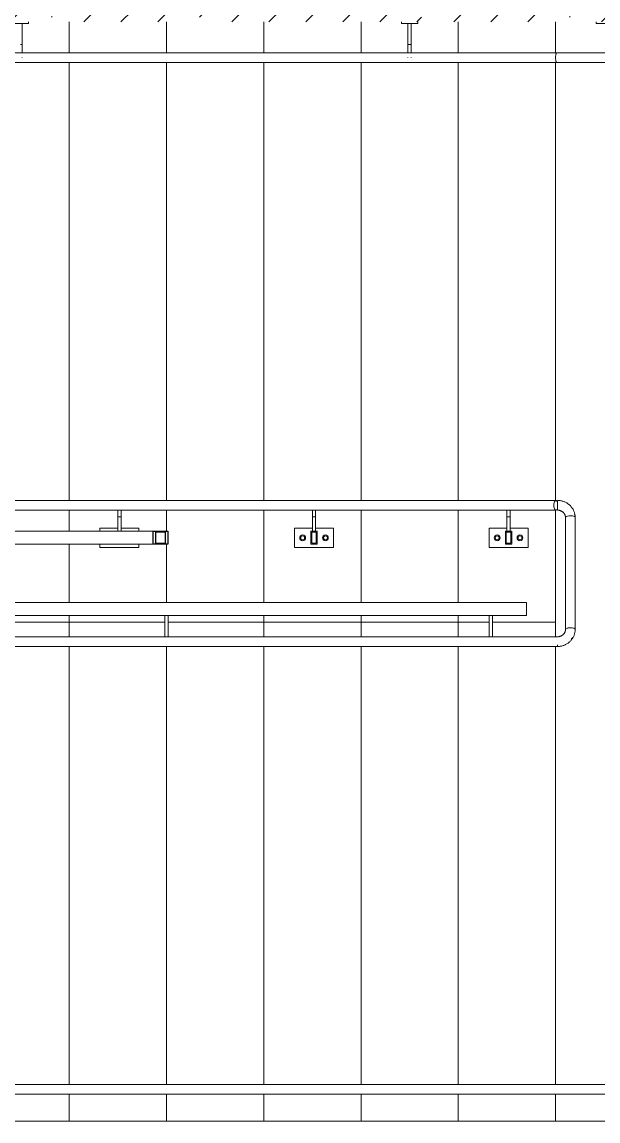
# Model space of a CAD drawing. Header units: millimetres. Extents: x -213536 to 1564669, y -45299 to 942238.
# Drawn here: x 210700 to 212476, y 212977 to 216365 of the extents above; entities that cross this region are included whole.
import ezdxf

# ---------------------------------------------------------------- set-up
doc = ezdxf.new("R2010")
doc.units = ezdxf.units.MM
for name, color, linetype, lineweight in [('0-1', 7, 'Continuous', 5), ('0-2', 7, 'Continuous', 9), ('Контуры', 7, 'Continuous', 9), ('Линии подступенков', 7, 'Continuous', 9), ('Линии свеса', 7, 'Continuous', 9), ('Ограждение', 7, 'Continuous', 9), ('Ограждение-1', 7, 'Continuous', 25), ('Стены-1', 7, 'Continuous', 13), ('Штриховка разреза-1', 7, 'Continuous', 9)]:
    doc.layers.add(name, color=color, linetype=linetype, lineweight=lineweight)
doc.layers.get('0-2').off()

# ---------------------------------------------------------------- blocks, each defined once
blk = doc.blocks.new('О_Элемент ограждения_Маршевый с подрезкой_Труба_ГОСТ 8645-68 - О_Элемент ограждения_Маршевый с подрезкой_Труба_ГОСТ 8645-68-30985917-АИ2_02_План отделки стен 2-го этажа _Часть 2_')
at = {"layer": 'Ограждение'}
for p, q in [((-210, 20), (-2570, 20)), ((-2120, -20), (-2570, -20))]:
    blk.add_line(p, q, dxfattribs=at)
at = {"layer": 'Ограждение-1'}
for p, q in [((-2614.7, -20), (-2614.7, 20)), ((-2614.7, 20), (-2570, 20)), ((-2608, 17), (-2608, -17)), ((-2576.7, 17), (-2608, 17)), ((-2576.7, -17), (-2576.7, 17)), ((-2570, 20), (-2570, -20)), ((-2570, -20), (-2614.7, -20)), ((-2608, -17), (-2576.7, -17))]:
    blk.add_line(p, q, dxfattribs=at)
blk = doc.blocks.new('О_Элемент ограждения_Обод_Труба_ГОСТ 8645-68 - О_Элемент ограждения_Обод_Труба_ГОСТ 8645-68-V87-АИ2_02_План отделки стен 2-го этажа _Часть 2_')
at = {"layer": 'Ограждение'}
for p, q in [((-3720, 20), (0, 20)), ((0, 20), (0, -20)), ((0, -20), (-3720, -20))]:
    blk.add_line(p, q, dxfattribs=at)
blk = doc.blocks.new('О_Кронштейн_Форма Г_Круг_ГОСТ 2590-2006 - О_Кронштейн_Форма Г_Круг_ГОСТ 2590-2006-V88-АИ2_02_План отделки стен 2-го этажа _Часть 2_')
at = {"layer": 'Ограждение'}
for p, q in [((5895, 1665), (5895, 1720)), ((5905, 1720), (5905, 1665))]:
    blk.add_line(p, q, dxfattribs=at)
at = {"layer": 'Ограждение', "flags": 128}
for points in [[(5895, 1655), (5895, 1655.9), (5895, 1656.9), (5895, 1657.8), (5895, 1658.8), (5895, 1659.8), (5895, 1660.8), (5895, 1661.7), (5895, 1662.7), (5895, 1663.7), (5895, 1664.7), (5895, 1665)], [(5905, 1665), (5905, 1664), (5905, 1663), (5905, 1662), (5905, 1661), (5905, 1660), (5905, 1659.1), (5905, 1658.1), (5905, 1657.1), (5905, 1656.2), (5905, 1655.3)]]:
    blk.add_lwpolyline(points, dxfattribs=at)
blk = doc.blocks.new('О_Элемент поручня_Маршевый_Труба_ГОСТ 8732-78 - О_Элемент поручня_Маршевый_Труба_ГОСТ 8732-78-V89-АИ2_02_План отделки стен 2-го этажа _Часть 2_')
at = {"layer": 'Ограждение'}
for p, q in [((-9.9, 0), (-3926, 0)), ((-3926, -30), (-9.9, -30))]:
    blk.add_line(p, q, dxfattribs=at)
blk = doc.blocks.new('Ограждение 25 - Ограждение 2-32975629-АИ2_02_План отделки стен 2-го этажа _Часть 2_')
at = {"layer": 'Ограждение'}
for p, q in [((1934.3, 1485.1), (1884.3, 1485.1)), ((1914.1, 1420.2), (1914.1, 1485.1)), ((1914.1, 1420.2), (1914.1, 1485.1)), ((1933.4, 1485.1), (1934.3, 1485.1)), ((1934.3, 1485.1), (1933.4, 1485.1)), ((1933.4, 1485.1), (1934.3, 1485.1)), ((1934.3, 1485.1), (1934.3, 1490.1)), ((1934.3, 1485.1), (1934.3, 1490.1)), ((3084.4, 1490.1), (3084.4, 1485.1)), ((3084.4, 1490.1), (3084.4, 1485.1)), ((3084.4, 1485.1), (3085.2, 1485.1)), ((3085.2, 1485.1), (3084.4, 1485.1)), ((3084.4, 1485.1), (3085.2, 1485.1)), ((3134.4, 1485.1), (3084.4, 1485.1)), ((3104.2, 1485.1), (3104.2, 1420.2)), ((3104.2, 1485.1), (3104.2, 1420.2)), ((3114.2, 1420.2), (3114.2, 1485.1)), ((3114.2, 1420.2), (3114.2, 1485.1)), ((3133.5, 1485.1), (3134.4, 1485.1)), ((3134.4, 1485.1), (3133.5, 1485.1)), ((3133.5, 1485.1), (3134.4, 1485.1)), ((3134.4, 1485.1), (3134.4, 1490.1)), ((3134.4, 1485.1), (3134.4, 1490.1)), ((3684.2, 1490.1), (3684.2, 1485.1)), ((3684.2, 1490.1), (3684.2, 1485.1)), ((3684.2, 1485.1), (3685, 1485.1)), ((3734.2, 1485.1), (3684.2, 1485.1)), ((3684.2, 1485.1), (3685, 1485.1)), ((3685, 1485.1), (3684.2, 1485.1)), ((3562.9, 1395.1), (1759.4, 1395.1)), ((3874, 1395.1), (3562.9, 1395.1)), ((1759.4, 1365.1), (3562.9, 1365.1)), ((3562.9, 1365.1), (3874, 1365.1))]:
    blk.add_line(p, q, dxfattribs=at)
at = {"layer": 'Ограждение', "flags": 128}
for points in [[(1914.1, 1420.2), (1914.1, 1418.5), (1914.1, 1416.9), (1914.1, 1415.3), (1914.1, 1413.6), (1914.1, 1412), (1914.1, 1410.4), (1914.1, 1408.8), (1914.1, 1407.2), (1914.1, 1405.7), (1914.1, 1404.2), (1914.1, 1402.7), (1914.1, 1401.2), (1914.1, 1399.7), (1914.1, 1398.3), (1914.1, 1397), (1914.1, 1395.6)], [(1914.1, 1420.2), (1914.1, 1418.5), (1914.1, 1416.9), (1914.1, 1415.3), (1914.1, 1413.6), (1914.1, 1412), (1914.1, 1410.4), (1914.1, 1408.8), (1914.1, 1407.2), (1914.1, 1405.7), (1914.1, 1404.2), (1914.1, 1402.7), (1914.1, 1401.2), (1914.1, 1399.7), (1914.1, 1398.3), (1914.1, 1397), (1914.1, 1395.6)], [(3104.2, 1395.7), (3104.2, 1397.1), (3104.2, 1398.4), (3104.2, 1399.8), (3104.2, 1401.3), (3104.2, 1402.8), (3104.2, 1404.3), (3104.2, 1405.8), (3104.2, 1407.3), (3104.2, 1408.9), (3104.2, 1410.5), (3104.2, 1412.1), (3104.2, 1413.7), (3104.2, 1415.4), (3104.2, 1417), (3104.2, 1418.7), (3104.2, 1420.2)], [(3104.2, 1395.7), (3104.2, 1397.1), (3104.2, 1398.4), (3104.2, 1399.8), (3104.2, 1401.3), (3104.2, 1402.8), (3104.2, 1404.3), (3104.2, 1405.8), (3104.2, 1407.3), (3104.2, 1408.9), (3104.2, 1410.5), (3104.2, 1412.1), (3104.2, 1413.7), (3104.2, 1415.4), (3104.2, 1417), (3104.2, 1418.7), (3104.2, 1420.2)], [(3114.2, 1420.2), (3114.2, 1418.5), (3114.2, 1416.9), (3114.2, 1415.3), (3114.2, 1413.6), (3114.2, 1412), (3114.2, 1410.4), (3114.2, 1408.8), (3114.2, 1407.2), (3114.2, 1405.7), (3114.2, 1404.2), (3114.2, 1402.7), (3114.2, 1401.2), (3114.2, 1399.7), (3114.2, 1398.3), (3114.2, 1397), (3114.2, 1395.6)], [(3114.2, 1420.2), (3114.2, 1418.5), (3114.2, 1416.9), (3114.2, 1415.3), (3114.2, 1413.6), (3114.2, 1412), (3114.2, 1410.4), (3114.2, 1408.8), (3114.2, 1407.2), (3114.2, 1405.7), (3114.2, 1404.2), (3114.2, 1402.7), (3114.2, 1401.2), (3114.2, 1399.7), (3114.2, 1398.3), (3114.2, 1397), (3114.2, 1395.6)], [(1914.1, 1380.9), (1914.1, 1380.4), (1914.1, 1380.1), (1914.1, 1379.8), (1914.1, 1379.5), (1914.1, 1379.4), (1914.1, 1379.2), (1914.1, 1379.2)], [(3104.2, 1379.2), (3104.2, 1379.3), (3104.2, 1379.4), (3104.2, 1379.5), (3104.2, 1379.8), (3104.2, 1380.1), (3104.2, 1380.5), (3104.2, 1380.9)], [(3114.2, 1380.9), (3114.2, 1380.4), (3114.2, 1380.1), (3114.2, 1379.8), (3114.2, 1379.5), (3114.2, 1379.4), (3114.2, 1379.2), (3114.2, 1379.2)]]:
    blk.add_lwpolyline(points, dxfattribs=at)
at = {"layer": 'Ограждение'}
for points in [[(1909.1, 1420.2), (1909.7, 1420.2), (1910.8, 1420.2), (1912.4, 1420.2), (1913.5, 1420.2), (1913.9, 1420.2), (1914, 1420.2)], [(3104.3, 1420.2), (3104.2, 1420.2), (3104.2, 1420.2), (3104.3, 1420.2)], [(3104.3, 1420.2), (3104.2, 1420.2), (3104.2, 1420.2), (3104.8, 1420.2), (3105.9, 1420.2), (3107.5, 1420.2), (3108.6, 1420.2), (3109.2, 1420.2)], [(3109.2, 1420.2), (3109.8, 1420.2), (3111, 1420.2), (3112.5, 1420.2), (3113.6, 1420.2), (3114, 1420.2), (3114.1, 1420.2)]]:
    blk.add_open_spline(points, degree=3, dxfattribs=at)
for points, knots in [([(3562.9, 1395.1), (3562.6, 1395.1), (3562, 1394.8), (3561.1, 1393.3), (3560.4, 1390.9), (3559.6, 1386.7), (3559.4, 1382.8), (3559.4, 1380.1)], [-0.5, -0.5, -0.5, -0.5, -0.4166667, -0.3333333, -0.25, -0.1666667, 0, 0, 0, 0]), ([(3559.4, 1380.1), (3559.4, 1377.5), (3559.6, 1373.6), (3560.4, 1369.4), (3561.1, 1367), (3562, 1365.5), (3562.6, 1365.1), (3562.9, 1365.1)], [-1, -1, -1, -1, -0.8333333, -0.75, -0.6666667, -0.5833333, -0.5, -0.5, -0.5, -0.5])]:
    blk.add_open_spline(points, degree=3, knots=knots, dxfattribs=at)
blk = doc.blocks.new('О_Элемент поручня_Торцевой_Труба_ГОСТ 8732-78 - О_Элемент поручня_Торцевой_Труба_ГОСТ 8732-78-V247-АИ2_02_План отделки стен 2-го этажа _Часть 2_')
at = {"layer": 'Ограждение'}
for p, q in [((-5.3, 30), (-350.8, 30)), ((-350.8, 0), (-5.3, 0))]:
    blk.add_line(p, q, dxfattribs=at)
for centre, start_param, end_param in [((-350.8, 15), 3.141593, 4.712389), ((-350.8, 15), 5.235988, 5.393382), ((-5.3, 15), 5.759587, 6.283185), ((-5.3, 15), 3.141593, 3.403392), ((-5.3, 15), 5.574568, 5.720388), ((-5.3, 15), 3.701791, 3.847547), ((-5.3, 15), 4.712391, 4.953925), ((-5.3, 15), 4.469522, 4.712389), ((-5.3, 15), 4.45059, 4.468738)]:
    blk.add_ellipse(centre, major_axis=(0, 15), ratio=0.350207, start_param=start_param, end_param=end_param, dxfattribs=at)
blk = doc.blocks.new('О_Элемент поручня_Загиб_Труба_ГОСТ 8732-78 - О_Элемент поручня_Загиб_Труба_ГОСТ 8732-78-V248-АИ2_02_План отделки стен 2-го этажа _Часть 2_')
at = {"layer": 'Ограждение'}
for p, q in [((6105.3, 2075.2), (6105.3, 2074.7)), ((6105.3, 2045.2), (6105.3, 2075.2)), ((6105.3, 2045.7), (6105.3, 2045.2)), ((6147.8, 2053.7), (6148.9, 2052.3)), ((6158, 2031.5), (6158.4, 2029.5))]:
    blk.add_line(p, q, dxfattribs=at)
at = {"layer": 'Ограждение', "flags": 128}
for points in [[(6105.3, 2075.2), (6107.5, 2075.1), (6109.7, 2075), (6111.8, 2074.8), (6114, 2074.5), (6116.1, 2074.2), (6118.2, 2073.7), (6120.3, 2073.2), (6122.4, 2072.6), (6124.4, 2071.9), (6126.4, 2071.2), (6128.4, 2070.3), (6130.4, 2069.4), (6132.3, 2068.4), (6134.2, 2067.4), (6136, 2066.3), (6137.8, 2065.1), (6139.6, 2063.8), (6141.2, 2062.5), (6142.9, 2061.1), (6144.5, 2059.6), (6146, 2058.1), (6147.4, 2056.5), (6148.8, 2054.9), (6150.1, 2053.2), (6151.4, 2051.4), (6152.6, 2049.6), (6153.7, 2047.8), (6154.7, 2045.9), (6155.6, 2044), (6156.5, 2042), (6157.3, 2040), (6158, 2038), (6158.6, 2036), (6159.1, 2033.9), (6159.5, 2031.8), (6159.9, 2029.7), (6160.1, 2027.5), (6160.3, 2025.4), (6160.3, 2023.3)], [(6130.3, 2022.7), (6130.3, 2023.6), (6130.3, 2024.4), (6130.2, 2025.3), (6130.1, 2026.1), (6129.9, 2027), (6129.7, 2027.8), (6129.5, 2028.7), (6129.2, 2029.5), (6128.9, 2030.3), (6128.5, 2031.1), (6128.1, 2031.9), (6127.7, 2032.7), (6127.3, 2033.5), (6126.8, 2034.3), (6126.2, 2035), (6125.7, 2035.7), (6125.1, 2036.5), (6124.5, 2037.2), (6123.8, 2037.8), (6123.1, 2038.5), (6122.4, 2039.1), (6121.7, 2039.7), (6120.9, 2040.3), (6120.1, 2040.8), (6119.2, 2041.4), (6118.4, 2041.9), (6117.5, 2042.3), (6116.6, 2042.8), (6115.7, 2043.2), (6114.7, 2043.5), (6113.7, 2043.9), (6112.8, 2044.2), (6111.8, 2044.4), (6110.8, 2044.6), (6109.8, 2044.8), (6108.7, 2045), (6107.7, 2045.1), (6106.7, 2045.1), (6105.6, 2045.2), (6105.3, 2045.2)]]:
    blk.add_lwpolyline(points, dxfattribs=at)
at = {"layer": 'Ограждение'}
for major_axis, start_param, end_param in [((15, 0), 2.776165, 3.141593), ((15, 0), 1.905831, 2.535092), ((-15, 0), 4.712391, 4.953464), ((15, 0), 0.600394, 1.570798), ((-15, 0), 3.141593, 3.320489)]:
    blk.add_ellipse((6145.3, 2022.7), major_axis=major_axis, ratio=0.350207, start_param=start_param, end_param=end_param, dxfattribs=at)
blk = doc.blocks.new('О_Элемент поручня_Загиб_Труба_ГОСТ 8732-78 - О_Элемент поручня_Загиб_Труба_ГОСТ 8732-78-V249-АИ2_02_План отделки стен 2-го этажа _Часть 2_')
at = {"layer": 'Ограждение'}
for p, q in [((6105.3, 1628.2), (6105.3, 1630.2)), ((6105.3, 1625.7), (6105.3, 1627.5)), ((6105.3, 1624.8), (6105.3, 1625.7))]:
    blk.add_line(p, q, dxfattribs=at)
at = {"layer": 'Ограждение', "flags": 128}
for points in [[(6160.3, 1677.2), (6160.3, 1675.1), (6160.2, 1672.9), (6159.9, 1670.8), (6159.6, 1668.7), (6159.2, 1666.6), (6158.7, 1664.5), (6158.1, 1662.4), (6157.5, 1660.4), (6156.7, 1658.4), (6155.9, 1656.4), (6154.9, 1654.5), (6153.9, 1652.6), (6152.9, 1650.8), (6151.7, 1648.9), (6150.5, 1647.2), (6149.2, 1645.5), (6147.8, 1643.8), (6146.4, 1642.2), (6144.9, 1640.7), (6143.3, 1639.2), (6141.7, 1637.8), (6140, 1636.5), (6138.3, 1635.2), (6136.5, 1634), (6134.7, 1632.8), (6132.8, 1631.7), (6130.9, 1630.7), (6129, 1629.8), (6127, 1629), (6125, 1628.2), (6122.9, 1627.5), (6120.9, 1626.9), (6118.8, 1626.3), (6116.7, 1625.8), (6114.5, 1625.5), (6112.4, 1625.2), (6110.2, 1624.9), (6108.1, 1624.8), (6105.9, 1624.7), (6105.3, 1624.7)], [(6109.5, 1655), (6110.5, 1655.2), (6111.5, 1655.4), (6112.5, 1655.7), (6113.5, 1656), (6114.5, 1656.3), (6115.4, 1656.6), (6116.3, 1657), (6117.2, 1657.4), (6118.1, 1657.9), (6119, 1658.4), (6119.8, 1658.9), (6120.7, 1659.4), (6121.4, 1660), (6122.2, 1660.6), (6122.9, 1661.2), (6123.6, 1661.9), (6124.3, 1662.6), (6124.9, 1663.2), (6125.5, 1664), (6126.1, 1664.7), (6126.6, 1665.4), (6127.1, 1666.2), (6127.6, 1667), (6128, 1667.8), (6128.4, 1668.6), (6128.8, 1669.4), (6129.1, 1670.2), (6129.4, 1671), (6129.6, 1671.9), (6129.8, 1672.7), (6130, 1673.5), (6130.2, 1674.4), (6130.3, 1675.2), (6130.3, 1676.1), (6130.3, 1677), (6130.3, 1677.2)], [(6152.6, 1653.3), (6151.6, 1651.5), (6150.5, 1649.8), (6149.3, 1648.1), (6148, 1646.4)]]:
    blk.add_lwpolyline(points, dxfattribs=at)
at = {"layer": 'Ограждение'}
for start_param, end_param in [(2.692794, 3.141593), (2.468394, 2.62707), (1.833599, 2.019595), (1.570796, 1.795196), (0, 1.570796)]:
    blk.add_ellipse((6145.3, 1677.2), major_axis=(15, 0), ratio=0.350207, start_param=start_param, end_param=end_param, dxfattribs=at)
blk = doc.blocks.new('О_Элемент поручня_Площадочный_Одноуровневый_ГОСТ 8732-78 - О_Элемент поручня_Площадочный_Одноуровневый_ГОСТ 8732-78 2-V250-АИ2_02_План отделки стен 2-го этажа _Часть 2_')
at = {"layer": 'Ограждение'}
for p, q in [((4.9, 40), (0, 40)), ((3.8, 39.6), (4.9, 40)), ((4.9, 40), (6.1, 39.6)), ((0, 10), (4.9, 10))]:
    blk.add_line(p, q, dxfattribs=at)
blk = doc.blocks.new('Ограждение 31 - Ограждение 2-32976025-АИ2_02_План отделки стен 2-го этажа _Часть 2_')
at = {"layer": 'Ограждение'}
for p, q in [((3751.3, 256), (1976.4, 256)), ((1990.4, 226), (3751.3, 226)), ((2400, 205.3), (2400, 161)), ((2410, 161), (2410, 205.3)), ((3000, 205.3), (3000, 161)), ((3010, 161), (3010, 205.3)), ((3600, 205.3), (3600, 161)), ((3610, 161), (3610, 205.3)), ((2400.3, 171), (2345, 171)), ((2345, 171), (2345, 161)), ((2400, 200.9), (2400, 161)), ((2465, 171), (2409.7, 171)), ((2410, 161), (2410, 200.9)), ((2465, 161), (2465, 171)), ((3000.3, 171), (2945, 171)), ((2945, 171), (2945, 111)), ((3000, 200.9), (3000, 161)), ((3065, 171), (3009.7, 171)), ((3010, 161), (3010, 200.9)), ((3065, 111), (3065, 171)), ((3600.3, 171), (3545, 171)), ((3545, 171), (3545, 111)), ((3600, 200.9), (3600, 161)), ((3665, 171), (3609.7, 171)), ((3610, 161), (3610, 200.9)), ((3665, 111), (3665, 171)), ((2995, 161), (2995, 121)), ((3015, 161), (2995, 161)), ((2998, 158), (3012, 158)), ((2998, 124), (2998, 158)), ((3012, 158), (3012, 124)), ((3015, 121), (3015, 161)), ((3595, 161), (3595, 121)), ((3615, 161), (3595, 161)), ((3598, 158), (3612, 158)), ((3598, 124), (3598, 158)), ((3612, 158), (3612, 124)), ((3615, 121), (3615, 161)), ((2345, 121), (2345, 111)), ((2345, 111), (2465, 111)), ((2465, 111), (2465, 121)), ((2945, 111), (3065, 111)), ((2995, 121), (3015, 121)), ((3012, 124), (2998, 124)), ((3545, 111), (3665, 111)), ((3595, 121), (3615, 121)), ((3612, 124), (3598, 124))]:
    blk.add_line(p, q, dxfattribs=at)
at = {"layer": 'Ограждение', "flags": 128}
for points in [[(2400, 205.3), (2400, 207), (2400, 208.6), (2400, 210.2), (2400, 211.9), (2400, 213.5), (2400, 215.1), (2400, 216.7), (2400, 218.3), (2400, 219.8), (2400, 221.3), (2400, 222.8), (2400, 224.3), (2400, 225.8)], [(2400, 200.9), (2400, 202.6), (2400, 204.2), (2400, 205.9), (2400, 207.5), (2400, 209.1), (2400, 210.7), (2400, 212.3), (2400, 213.9), (2400, 215.4), (2400, 217), (2400, 218.5), (2400, 219.9), (2400, 221.4), (2400, 222.8), (2400, 224.2), (2400, 225.5)], [(2410, 225.7), (2410, 224.2), (2410, 222.7), (2410, 221.2), (2410, 219.7), (2410, 218.2), (2410, 216.6), (2410, 215), (2410, 213.4), (2410, 211.8), (2410, 210.1), (2410, 208.5), (2410, 206.8), (2410, 205.3)], [(2410, 225.4), (2410, 224.1), (2410, 222.7), (2410, 221.3), (2410, 219.8), (2410, 218.4), (2410, 216.9), (2410, 215.3), (2410, 213.8), (2410, 212.2), (2410, 210.6), (2410, 209), (2410, 207.4), (2410, 205.8), (2410, 204.1), (2410, 202.5), (2410, 200.9)], [(3000, 205.3), (3000, 207), (3000, 208.6), (3000, 210.2), (3000, 211.9), (3000, 213.5), (3000, 215.1), (3000, 216.7), (3000, 218.3), (3000, 219.8), (3000, 221.3), (3000, 222.8), (3000, 224.3), (3000, 225.8)], [(3000, 200.9), (3000, 202.6), (3000, 204.2), (3000, 205.9), (3000, 207.5), (3000, 209.1), (3000, 210.7), (3000, 212.3), (3000, 213.9), (3000, 215.4), (3000, 217), (3000, 218.5), (3000, 219.9), (3000, 221.4), (3000, 222.8), (3000, 224.2), (3000, 225.5)], [(3010, 225.7), (3010, 224.2), (3010, 222.7), (3010, 221.2), (3010, 219.7), (3010, 218.2), (3010, 216.6), (3010, 215), (3010, 213.4), (3010, 211.8), (3010, 210.1), (3010, 208.5), (3010, 206.8), (3010, 205.3)], [(3010, 225.4), (3010, 224.1), (3010, 222.7), (3010, 221.3), (3010, 219.8), (3010, 218.4), (3010, 216.9), (3010, 215.3), (3010, 213.8), (3010, 212.2), (3010, 210.6), (3010, 209), (3010, 207.4), (3010, 205.8), (3010, 204.1), (3010, 202.5), (3010, 200.9)], [(3600, 205.3), (3600, 207), (3600, 208.6), (3600, 210.2), (3600, 211.9), (3600, 213.5), (3600, 215.1), (3600, 216.7), (3600, 218.3), (3600, 219.8), (3600, 221.3), (3600, 222.8), (3600, 224.3), (3600, 225.8)], [(3600, 200.9), (3600, 202.6), (3600, 204.2), (3600, 205.9), (3600, 207.5), (3600, 209.1), (3600, 210.7), (3600, 212.3), (3600, 213.9), (3600, 215.4), (3600, 217), (3600, 218.5), (3600, 219.9), (3600, 221.4), (3600, 222.8), (3600, 224.2), (3600, 225.5)], [(3610, 225.7), (3610, 224.2), (3610, 222.7), (3610, 221.2), (3610, 219.7), (3610, 218.2), (3610, 216.6), (3610, 215), (3610, 213.4), (3610, 211.8), (3610, 210.1), (3610, 208.5), (3610, 206.8), (3610, 205.3)], [(3610, 225.4), (3610, 224.1), (3610, 222.7), (3610, 221.3), (3610, 219.8), (3610, 218.4), (3610, 216.9), (3610, 215.3), (3610, 213.8), (3610, 212.2), (3610, 210.6), (3610, 209), (3610, 207.4), (3610, 205.8), (3610, 204.1), (3610, 202.5), (3610, 200.9)]]:
    blk.add_lwpolyline(points, dxfattribs=at)
at = {"layer": 'Ограждение'}
for centre, radius, start, end in [((2970, 140.9), 9, 90, 270), ((2969.9, 140.9), 6, 90, 270), ((2969.9, 140.9), 6, 270, 90), ((2970, 140.9), 9, 270, 90), ((3040, 140.9), 9, 90, 270), ((3040.1, 140.9), 6, 90, 270), ((3040, 140.9), 9, 270, 90), ((3040.1, 140.9), 6, 270, 90), ((3570, 140.9), 9, 90, 270), ((3569.9, 140.9), 6, 90, 270), ((3569.9, 140.9), 6, 270, 90), ((3570, 140.9), 9, 270, 90), ((3640, 140.9), 9, 90, 270), ((3640.1, 140.9), 6, 90, 270), ((3640, 140.9), 9, 270, 90), ((3640.1, 140.9), 6, 270, 90)]:
    blk.add_arc(centre, radius, start, end, dxfattribs=at)
for centre, start_param, end_param in [((3751.3, 241), 5.624236, 7.853982), ((3751.3, 241), 1.570796, 3.800542), ((3750.3, 241), 5.759587, 6.021386), ((3750.3, 241), 3.218487, 3.403392)]:
    blk.add_ellipse(centre, major_axis=(0, 15), ratio=0.447214, start_param=start_param, end_param=end_param, dxfattribs=at)
for points in [[(2400, 205.3), (2400.1, 205.3), (2400.5, 205.3), (2401.7, 205.3), (2403.2, 205.3), (2404.4, 205.3), (2405, 205.3)], [(2405, 205.3), (2405.5, 205.3), (2406.7, 205.3), (2408.2, 205.3), (2409.4, 205.3), (2410, 205.3), (2410, 205.3), (2409.9, 205.3)], [(3000.1, 205.3), (3000.2, 205.3), (3000.6, 205.3), (3001.7, 205.3), (3003.3, 205.3), (3004.4, 205.3), (3005, 205.3)], [(3005, 205.3), (3005.6, 205.3), (3006.8, 205.3), (3008.3, 205.3), (3009.4, 205.3), (3010, 205.3), (3010, 205.3), (3009.9, 205.3)], [(3600.1, 205.3), (3600.2, 205.3), (3600.6, 205.3), (3601.7, 205.3), (3603.2, 205.3), (3604.4, 205.3), (3605, 205.3)], [(3605, 205.3), (3605.6, 205.3), (3606.7, 205.3), (3608.3, 205.3), (3609.4, 205.3), (3610, 205.3), (3610, 205.3), (3609.9, 205.3)], [(2409.9, 200.9), (2410, 200.9), (2410, 200.9), (2409.9, 200.9)], [(3009.9, 200.9), (3010, 200.9), (3010, 200.9), (3009.9, 200.9)], [(3609.9, 200.9), (3610, 200.9), (3610, 200.9), (3609.9, 200.9)]]:
    blk.add_open_spline(points, degree=3, dxfattribs=at)
blk = doc.blocks.new('О_Элемент поручня_Пристенный_Труба_ГОСТ 8732-78 - О_Элемент поручня_Пристенный_Труба_ГОСТ 8732-78-V251-АИ2_02_План отделки стен 2-го этажа _Часть 2_')
at = {"layer": 'Ограждение'}
for p, q in [((300, 30), (-4500, 30)), ((-4500, 0), (300, 0))]:
    blk.add_line(p, q, dxfattribs=at)
blk = doc.blocks.new('0125-Р-ОО-Ш2-АР-о_23_10_2024_rvt-1-АИ2_02_План отделки стен 2-го этажа _Часть 2_')
at = {"layer": 'Штриховка разреза-1'}
h = blk.add_hatch(dxfattribs=at)
h.set_pattern_fill('FP_1', color=256, style=0, pattern_type=2)
h.set_pattern_definition([(45, (0, 0), (-114.0493, 114.0493), []), (45, (114.05, 0), (-114.0493, 114.0493), [201.612, -40.322, 3.353, -36.97])])
h.paths.add_polyline_path([(7900, 3550), (7900, 3800), (2450, 3800), (2450, 3550), (7650, 3550)], flags=0)
at = {"layer": 'Контуры'}
for p, q in [((6100, 3550), (6100, 3455)), ((6100, 3425), (6100, 2075)), ((6100, 2045), (6100, 1700)), ((4600, 1700), (4300, 1700)), ((4895.2, 1700), (4600, 1700)), ((5200, 1700), (4904.6, 1700)), ((5500, 1700), (5200, 1700)), ((5800, 1700), (5500, 1700)), ((5895.2, 1700), (5800, 1700)), ((6100, 1700), (5904.6, 1700)), ((6100, 1655), (6100, 1700)), ((6100, 274.9), (6100, 1625)), ((6100, 162), (6100, 244.9))]:
    blk.add_line(p, q, dxfattribs=at)
at = {"layer": 'Линии подступенков'}
for p, q in [((4600, 3550), (4600, 3454.8)), ((4900, 3550), (4900, 3454.8)), ((5200, 3550), (5200, 3454.9)), ((5500, 3550), (5500, 3454.9)), ((5800, 3550), (5800, 3455)), ((6100, 3550), (6100, 3455)), ((4600, 3425.2), (4600, 2075)), ((4900, 3425.2), (4900, 2075)), ((5200, 3425.1), (5200, 2075)), ((5500, 3425.1), (5500, 2075)), ((5800, 3425), (5800, 2075)), ((6100, 3425), (6100, 2075)), ((4600, 2045.1), (4600, 1980)), ((4900, 2045.1), (4900, 1980)), ((5200, 2045.1), (5200, 1760)), ((5500, 2045), (5500, 1760)), ((5800, 2045), (5800, 1760)), ((6100, 2045), (6100, 1700)), ((4600, 1940), (4600, 1760)), ((4900, 1940), (4900, 1760)), ((4600, 1720), (4600, 1700)), ((4600, 1654.6), (4600, 1700)), ((5200, 1720), (5200, 1700)), ((5200, 1655), (5200, 1700)), ((5500, 1720), (5500, 1700)), ((5500, 1655), (5500, 1700)), ((5800, 1720), (5800, 1700)), ((5800, 1655), (5800, 1700)), ((6100, 1655), (6100, 1700)), ((4600, 274.9), (4600, 1625.3)), ((4900, 274.9), (4900, 1625)), ((5200, 274.9), (5200, 1625)), ((5500, 274.9), (5500, 1625)), ((5800, 274.9), (5800, 1625)), ((6100, 274.9), (6100, 1625)), ((4600, 162), (4600, 244.9)), ((4900, 162), (4900, 244.9)), ((5200, 162), (5200, 244.9)), ((5500, 162), (5500, 244.9)), ((5800, 162), (5800, 244.9)), ((6100, 162), (6100, 244.9))]:
    blk.add_line(p, q, dxfattribs=at)
at = {"layer": 'Линии свеса'}
for p, q in [((4600, 3550), (4600, 3454.8)), ((4900, 3550), (4900, 3454.8)), ((5200, 3550), (5200, 3454.9)), ((5500, 3550), (5500, 3454.9)), ((5800, 3550), (5800, 3455)), ((4600, 3425.2), (4600, 2075)), ((4900, 3425.2), (4900, 2075)), ((5200, 3425.1), (5200, 2075)), ((5500, 3425.1), (5500, 2075)), ((5800, 3425), (5800, 2075)), ((4600, 2045.1), (4600, 1980)), ((4900, 2045.1), (4900, 1980)), ((5200, 2045.1), (5200, 1760)), ((5500, 2045), (5500, 1760)), ((5800, 2045), (5800, 1760)), ((4600, 1940), (4600, 1760)), ((4900, 1940), (4900, 1760)), ((4600, 1720), (4600, 1700)), ((4600, 1654.6), (4600, 1700)), ((5200, 1720), (5200, 1700)), ((5200, 1655), (5200, 1700)), ((5500, 1720), (5500, 1700)), ((5500, 1655), (5500, 1700)), ((5800, 1720), (5800, 1700)), ((5800, 1655), (5800, 1700)), ((4600, 274.9), (4600, 1625.3)), ((4900, 274.9), (4900, 1625)), ((5200, 274.9), (5200, 1625)), ((5500, 274.9), (5500, 1625)), ((5800, 274.9), (5800, 1625)), ((4600, 162), (4600, 244.9)), ((4900, 162), (4900, 244.9)), ((5200, 162), (5200, 244.9)), ((5500, 162), (5500, 244.9)), ((5800, 162), (5800, 244.9))]:
    blk.add_line(p, q, dxfattribs=at)
at = {"layer": '0-2'}
for name, p in [('Ограждение 25 - Ограждение 2-32975629-АИ2_02_План отделки стен 2-го этажа _Часть 2_', (2540.6, 2059.9)), ('Ограждение 31 - Ограждение 2-32976025-АИ2_02_План отделки стен 2-го этажа _Часть 2_', (2350, 1819)), ('О_Элемент поручня_Загиб_Труба_ГОСТ 8732-78 - О_Элемент поручня_Загиб_Труба_ГОСТ 8732-78-V248-АИ2_02_План отделки стен 2-го этажа _Часть 2_', (0, 0)), ('О_Элемент ограждения_Обод_Труба_ГОСТ 8645-68 - О_Элемент ограждения_Обод_Труба_ГОСТ 8645-68-V87-АИ2_02_План отделки стен 2-го этажа _Часть 2_', (6010, 1740)), ('О_Кронштейн_Форма Г_Круг_ГОСТ 2590-2006 - О_Кронштейн_Форма Г_Круг_ГОСТ 2590-2006-V88-АИ2_02_План отделки стен 2-го этажа _Часть 2_', (-1000, 0)), ('О_Кронштейн_Форма Г_Круг_ГОСТ 2590-2006 - О_Кронштейн_Форма Г_Круг_ГОСТ 2590-2006-V88-АИ2_02_План отделки стен 2-го этажа _Часть 2_', (0, 0)), ('О_Элемент поручня_Загиб_Труба_ГОСТ 8732-78 - О_Элемент поручня_Загиб_Труба_ГОСТ 8732-78-V249-АИ2_02_План отделки стен 2-го этажа _Часть 2_', (0, 0)), ('О_Элемент поручня_Маршевый_Труба_ГОСТ 8732-78 - О_Элемент поручня_Маршевый_Труба_ГОСТ 8732-78-V89-АИ2_02_План отделки стен 2-го этажа _Часть 2_', (6118.4, 1655)), ('О_Элемент поручня_Пристенный_Труба_ГОСТ 8732-78 - О_Элемент поручня_Пристенный_Труба_ГОСТ 8732-78-V251-АИ2_02_План отделки стен 2-го этажа _Часть 2_', (6400.5, 244.9))]:
    blk.add_blockref(name, p, dxfattribs=at)
for name, p, rotation in [('О_Элемент поручня_Торцевой_Труба_ГОСТ 8732-78 - О_Элемент поручня_Торцевой_Труба_ГОСТ 8732-78-V247-АИ2_02_План отделки стен 2-го этажа _Часть 2_', (6160.3, 2028), 89.99999999999991), ('О_Элемент ограждения_Маршевый с подрезкой_Труба_ГОСТ 8645-68 - О_Элемент ограждения_Маршевый с подрезкой_Труба_ГОСТ 8645-68-30985917-АИ2_02_План отделки стен 2-го этажа _Часть 2_', (2289.3, 1960), 180), ('О_Элемент поручня_Площадочный_Одноуровневый_ГОСТ 8732-78 - О_Элемент поручня_Площадочный_Одноуровневый_ГОСТ 8732-78 2-V250-АИ2_02_План отделки стен 2-го этажа _Часть 2_', (6105.3, 1664.7), 180)]:
    blk.add_blockref(name, p, dxfattribs=dict(at, rotation=rotation))

msp = doc.modelspace()

# ---------------------------------------------------------------- linework, layer by layer
at = {"layer": 'Стены-1'}
msp.add_line((213883.6, 212977.2), (206407.6, 212977.2), dxfattribs=at)

# ---------------------------------------------------------------- block references
at = {"layer": '0-1'}
msp.add_blockref('0125-Р-ОО-Ш2-АР-о_23_10_2024_rvt-1-АИ2_02_План отделки стен 2-го этажа _Часть 2_', (206245.6, 212815.2), dxfattribs=at)

doc.saveas('drawing.dxf')
